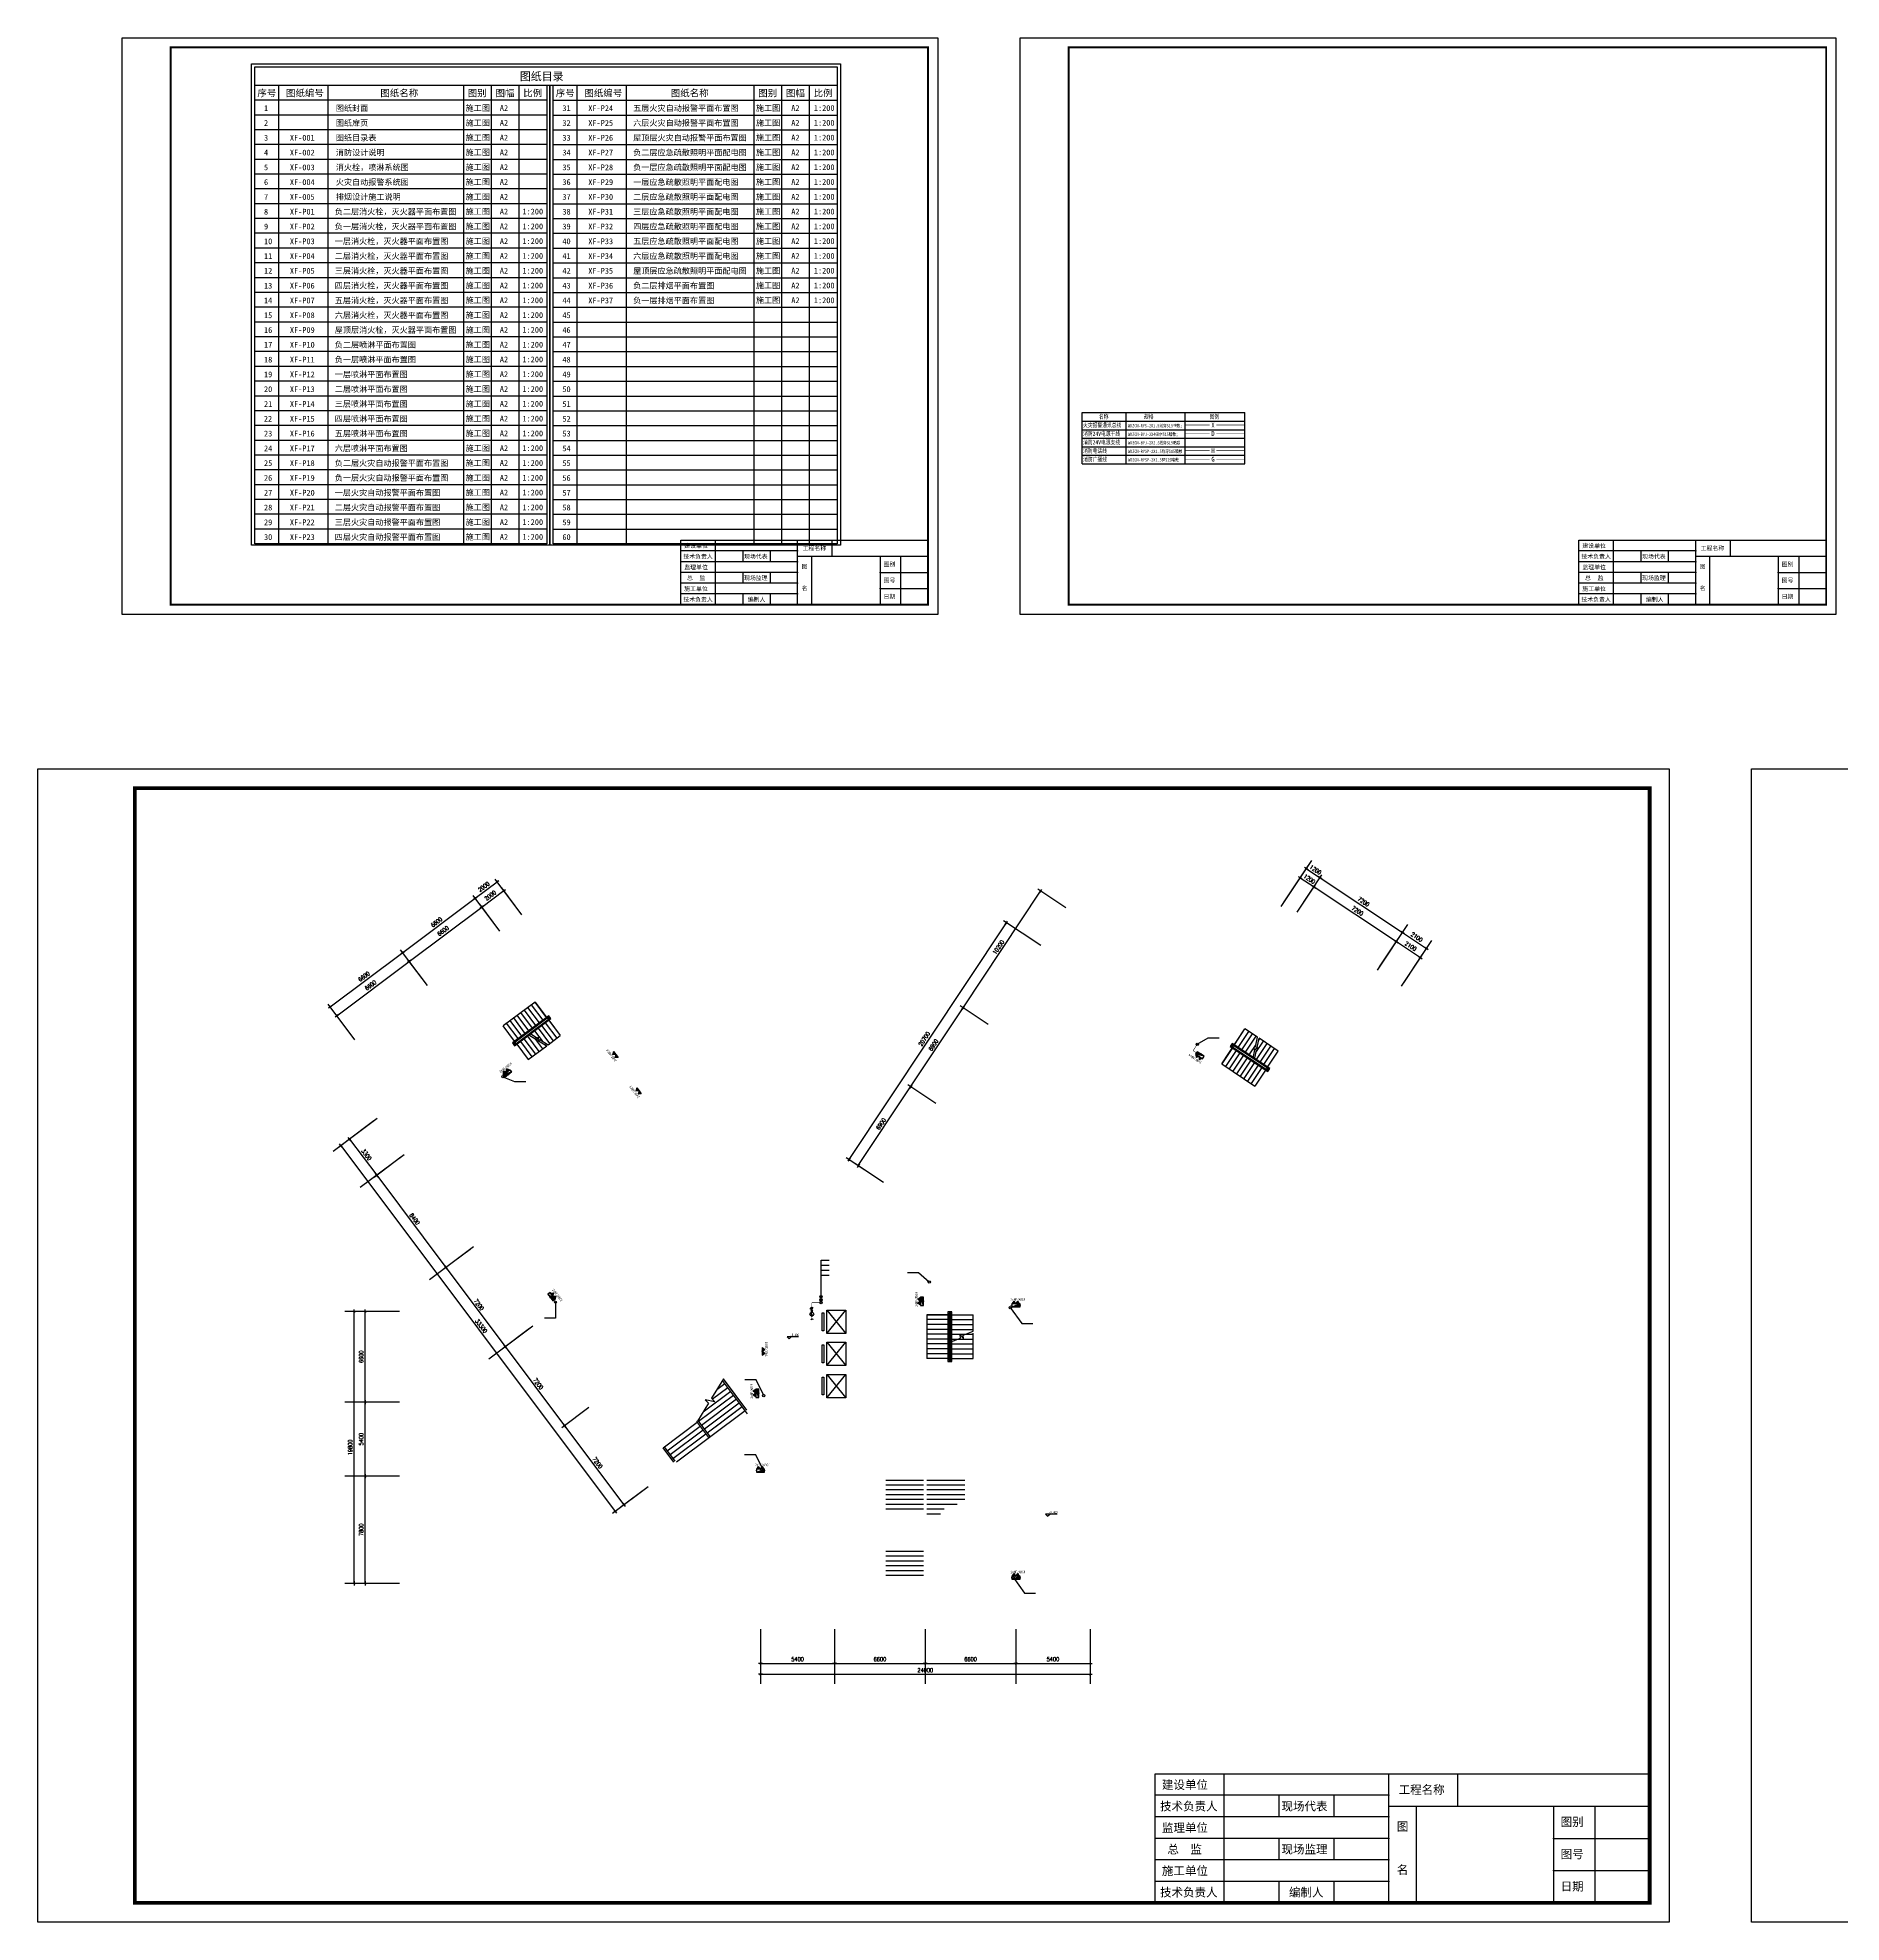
# Model space of a CAD drawing. Extents: x -149393 to 1177518, y -366685 to 296590.
# Drawn here: x 107848 to 239189, y -685 to 136574 of the extents above; entities that cross this region are included whole.
import ezdxf
from ezdxf.enums import TextEntityAlignment as Align

# ---------------------------------------------------------------- set-up
doc = ezdxf.new("R2010")
doc.units = 0
doc.header["$LTSCALE"] = 1000
doc.header["$MEASUREMENT"] = 0
doc.linetypes.add('常规', pattern=[20, 10, 0, 10])
doc.layers.get('0').update_dxf_attribs({"linetype": 'CONTINUOUS'})
for name, color, linetype in [('AXIS', 3, 'CONTINUOUS'), ('DOTE', 1, 'CONTINUOUS'), ('EQUIP-动力', 3, 'CONTINUOUS'), ('EQUIP-消防', 3, 'CONTINUOUS'), ('PUB_TITLE', 253, 'CONTINUOUS'), ('SIG_TEXT', 7, 'CONTINUOUS'), ('STAIR', 2, 'CONTINUOUS'), ('T-电气文字', 7, 'CONTINUOUS'), ('TEL_SYMB', 3, 'CONTINUOUS'), ('TEXT', 7, 'CONTINUOUS'), ('WALL', 9, 'CONTINUOUS'), ('WIRE-消防', 3, '常规')]:
    doc.layers.add(name, color=color, linetype=linetype)
doc.styles.add('_TEL_DIM', font='', dxfattribs={"width": 0.8, "height": 3.5})
doc.styles.add('DIM_FONT', font='SIMPLEX.shx', dxfattribs={"width": 0.8})
doc.styles.add('HZ', font='')
doc.styles.add('宋体', font='')
doc.styles.get('_TEL_DIM').set_extended_font_data('SimSun')
doc.styles.get('HZ').set_extended_font_data('SimSun')
doc.styles.get('宋体').set_extended_font_data('SimSun')
doc.dimstyles.new('DIMN', dxfattribs={"dimtxt": 300, "dimasz": 1, "dimexe": 250, "dimexo": 300, "dimgap": 150, "dimtad": 1, "dimdec": 0, "dimdsep": 46, "dimtxsty": 'DIM_FONT', "dimblk": '_DIMX', "dimcen": 2.5, "dimclrt": 7, "dimadec": 0, "dimazin": 0, "dimtfac": 1, "dimtdec": 0, "dimtix": 1, "dimtmove": 2, "dimatfit": 3, "dimldrblk": '_DIMX', "dimfxl": 1, "dimtolj": 1, "dimarcsym": 0})

# ---------------------------------------------------------------- blocks, each defined once
blk = doc.blocks.new('_DIMX')
blk.add_line((-150, 0), (150, 0))
at = {"const_width": 50}
blk.add_lwpolyline([(-70, -70), (70, 70)], dxfattribs=at)
blk = doc.blocks.new('A$C1AEF7971')
at = {"layer": 'STAIR', "color": 59}
for p, q in [((2324, 4191), (0, 2448)), ((3163, 3072), (2324, 4191)), ((2324, 4191), (4160, 1743)), ((1355, 1716), (516, 2835)), ((3321, 3190), (681, 1211)), ((1614, 1910), (775, 3029)), ((3306, 3090), (782, 1197)), ((839, 1000), (3478, 2980)), ((853, 1101), (3378, 2994)), ((3206, 3015), (882, 1272)), ((1872, 2104), (1033, 3223)), ((2130, 2297), (1291, 3416)), ((2388, 2491), (1549, 3610)), ((2646, 2685), (1807, 3803)), ((1935, 1912), (3278, 2919)), ((2905, 2878), (2065, 3997)), ((3378, 2994), (3306, 3090)), ((3478, 2980), (3321, 3190)), ((3321, 2862), (4160, 1743)), ((839, 1329), (0, 2448)), ((1097, 1523), (258, 2642)), ((954, 1176), (1832, 1835)), ((1513, 1506), (2352, 387)), ((1771, 1700), (2611, 581)), ((1832, 1835), (2420, 1473)), ((1935, 1912), (2510, 1558)), ((2030, 1893), (2085, 1819)), ((2280, 1559), (2869, 775)), ((2288, 2087), (2833, 1360)), ((2420, 1473), (2575, 1620)), ((2575, 1620), (2511, 1305)), ((2511, 1305), (2673, 1458)), ((2546, 2281), (3385, 1162)), ((2583, 1373), (3179, 1007)), ((2673, 1458), (3282, 1084)), ((2804, 2474), (3643, 1355)), ((3062, 2668), (3902, 1549)), ((3282, 1084), (4160, 1743)), ((681, 1211), (839, 1000)), ((782, 1197), (853, 1101)), ((954, 1176), (882, 1272)), ((997, 1119), (1836, 0)), ((1255, 1312), (2094, 194)), ((1836, 0), (3179, 1007)), ((3028, 1099), (3127, 968))]:
    blk.add_line(p, q, dxfattribs=at)
at = {"layer": 'TEL_SYMB', "color": 59, "elevation": 1793}
blk.add_lwpolyline([(312, 1763, 0, 0, 0), (3339, 4033, 0, 0, 0), (4292, 2761, 0, 0, 0), (2973, 1771, 95.6, 0, 0), (2686, 1556, 0, 0, 0)], format="xyseb", dxfattribs=at)
at = {"layer": 'TEL_SYMB', "color": 59}
blk.add_lwpolyline([(1266, 491, 0, 0, 0), (2141, 1148, 95.6, 0, 0), (2428, 1363, 0, 0, 0)], format="xyseb", dxfattribs=at)
blk = doc.blocks.new('$equip_U$00000299(cyc-PC)')
for p in [(0.51, 0.3), (0.3, 0)]:
    blk.add_line(p, (0.3, 0.3))
blk.add_lwpolyline([(0, -0.17), (0.6, 0.17), (0.6, -0.17), (0, 0.17)], close=True)
for p in [(0, 0), (0.6, 0)]:
    blk.add_point(p)
at = {"color": 7, "style": '_TEL_DIM', "flags": 1}
blk.add_attdef('A', text='', height=0.00002, dxfattribs=at).set_placement((0, 0), align=Align.MIDDLE_CENTER)
blk = doc.blocks.new('$equip_U$00000300(cyc-PC)')
for p, q in [((0.46, -0.11), (0.46, 0.16)), ((0.12, -0.11), (0.46, -0.11))]:
    blk.add_line(p, q)
blk.add_circle((0.32, 0), 0.324)
for p in [(0, 0), (0.65, 0)]:
    blk.add_point(p)
at = {"color": 7, "style": '_TEL_DIM', "flags": 1}
blk.add_attdef('A', text='', height=0.00002, dxfattribs=at).set_placement((0, 0), align=Align.MIDDLE_CENTER)
blk = doc.blocks.new('$equip_U$00000248(USER-8292BC9721)')
blk.add_spline([(-0.16, 0.06), (-0.11, -0.08), (0.12, 0.08), (0.17, -0.07)], degree=3)
at = {"color": 7, "style": '_TEL_DIM', "flags": 1}
blk.add_attdef('A', text='', height=0.00002, dxfattribs=at).set_placement((0, 0), align=Align.MIDDLE_CENTER)
blk = doc.blocks.new('$equip_U$00000211(USER-8DF96EF98D)')
at = {"xscale": 0.7000000000007276, "yscale": 0.7000000000007276, "zscale": 0.7000000000007276}
blk.add_blockref('$equip_U$00000248(USER-8292BC9721)', (0, 0), dxfattribs=at)
at = {"color": 7, "style": '_TEL_DIM', "flags": 1}
blk.add_attdef('A', text='', height=0.00002, dxfattribs=at).set_placement((0, 0), align=Align.MIDDLE_CENTER)
blk = doc.blocks.new('$equip_U$00000374(cyc-PC)')
blk.add_point((0, 0))
at = {"xscale": 1.619999999998981, "yscale": 1.619999999998981, "zscale": 1.619999999998981}
blk.add_blockref('$equip_U$00000211(USER-8DF96EF98D)', (0, 0), dxfattribs=at)
at = {"color": 7, "style": '_TEL_DIM', "flags": 1}
blk.add_attdef('A', text='', height=0.00002, dxfattribs=at).set_placement((0, 0), align=Align.MIDDLE_CENTER)
blk = doc.blocks.new('$equip_U$00000306(cyc-PC)')
for p, q in [((1.6, -0.29), (0, 0.29)), ((0, 0.29), (1.6, 0.29)), ((0, -0.29), (0, 0.29)), ((1.6, 0.29), (1.6, -0.29)), ((1.6, -0.29), (0, -0.29))]:
    blk.add_line(p, q)
for p in [(0, 0), (0.8, 0.29), (1.6, 0), (0.8, -0.29)]:
    blk.add_point(p)
blk.add_solid([(1.6, -0.29), (0, -0.29), (0, 0.29)])
at = {"color": 7, "style": '_TEL_DIM', "flags": 1}
blk.add_attdef('A', text='', height=0.00002, dxfattribs=at).set_placement((0, 0), align=Align.MIDDLE_CENTER)
blk = doc.blocks.new('$equip_U$00000441(cyc-PC)')
for p, q in [((-0.78, 0), (-0.39, 0.56)), ((0, 0), (-0.78, 0)), ((-0.54, 0.06), (-0.38, 0.23)), ((-0.54, 0.17), (-0.48, 0.23)), ((-0.54, 0), (-0.54, 0.23)), ((-0.54, 0.23), (-0.24, 0.23)), ((-0.24, 0), (-0.54, 0)), ((-0.5, 0), (-0.27, 0.23)), ((-0.4, 0), (-0.24, 0.16)), ((0, 0), (-0.39, 0.56)), ((-0.3, 0), (-0.24, 0.06)), ((-0.24, 0.23), (-0.24, 0)), ((0, 0), (0.39, 0.56)), ((0.78, 0), (0, 0)), ((0.24, 0.06), (0.41, 0.23)), ((0.24, 0.17), (0.3, 0.23)), ((0.24, 0), (0.24, 0.23)), ((0.24, 0.23), (0.54, 0.23)), ((0.54, 0), (0.24, 0)), ((0.28, 0), (0.51, 0.23)), ((0.38, 0), (0.54, 0.16)), ((0.78, 0), (0.39, 0.56)), ((0.49, 0), (0.54, 0.06)), ((0.54, 0.23), (0.54, 0))]:
    blk.add_line(p, q)
blk.add_point((0, 0))
at = {"style": '宋体', "width": 0.8}
blk.add_text('2xMF/ABC4', height=0.522, dxfattribs=at).set_placement((-1.12, 0.62))
at = {"color": 7, "style": '_TEL_DIM', "flags": 1}
blk.add_attdef('A', text='', height=0.00002, dxfattribs=at).set_placement((0, 0), align=Align.MIDDLE_CENTER)
blk = doc.blocks.new('DFGDFGD')
at = {"layer": 'T-电气文字'}
for p, q in [((411010, 28047), (422849, 28047)), ((411010, 24315), (411010, 28047)), ((414214, 24315), (414214, 28047)), ((418505, 24315), (418505, 28047)), ((422849, 24315), (422849, 28047)), ((411010, 27425), (422849, 27425)), ((411010, 26803), (422849, 26803)), ((411010, 26181), (422849, 26181)), ((411010, 25559), (422849, 25559)), ((411010, 24937), (422849, 24937)), ((411010, 24937), (422849, 24937)), ((411010, 24315), (422849, 24315)), ((411010, 24315), (422849, 24315))]:
    blk.add_line(p, q, dxfattribs=at)
at = {"layer": 'WIRE-消防', "color": 1, "linetype": 'Continuous', "const_width": 35}
for points in [[(418505, 27145), (420297, 27145)], [(418505, 26523), (420297, 26523)], [(420786, 27145), (422849, 27145)], [(420786, 26523), (422849, 26523)], [(418505, 25279), (420297, 25279)], [(420786, 25279), (422849, 25279)], [(418505, 24657), (420297, 24657)], [(420786, 24657), (422849, 24657)]]:
    blk.add_lwpolyline(points, dxfattribs=at)
at = {"layer": 'SIG_TEXT', "style": '_TEL_DIM', "width": 0.8}
for s, p in [('X', (420541, 27145)), ('D', (420541, 26523)), ('G', (420541, 24657)), ('H', (420541, 25279))]:
    blk.add_text(s, height=350, rotation=360, dxfattribs=at).set_placement(p, align=Align.MIDDLE_CENTER)
at = {"layer": 'T-电气文字', "color": 0, "style": '宋体', "width": 0.8}
for s, height, p in [('名称', 311, (412236, 27599)), ('规格', 311, (415511, 27599)), ('图例', 311, (420290, 27599)), ('消防24V电源干线', 311, (411079, 26355)), ('消防24V电源支线', 311, (411079, 25733)), ('火灾报警通讯总线', 311, (411079, 26977)), ('WDZCN-RYS-2X1.5线穿S15暗敷;', 233.28, (414356, 26977)), ('WDZCN-BYJ-2X4线穿S15暗敷;', 233.28, (414363, 26355)), ('消防电话线', 311, (411079, 25111)), ('消防广播线', 311, (411079, 24488)), ('WDZCN-BYJ-2X2.5线穿S15暗敷', 233.28, (414363, 25733)), ('WDZCN-RYSP-2X1.5线穿S15暗敷', 233.28, (414363, 25111)), ('WDZCN-RYSP-2X1.5穿S15暗敷', 233.28, (414363, 24488))]:
    blk.add_text(s, height=height, dxfattribs=at).set_placement(p)
blk = doc.blocks.new('会签栏')
at = {"layer": 'PUB_TITLE', "color": 4, "lineweight": 30}
blk.add_lwpolyline([(-18000, 0), (-18000, 4700), (0, 4700)], dxfattribs=at)
at = {"layer": 'PUB_TITLE', "color": 4}
for points in [[(-15500, 4700), (-15500, 0)], [(-9500, 0), (-9500, 4700)], [(-7000, 4700), (-7000, 3525)], [(-9500, 3917), (-18000, 3917)], [(-13500, 3917), (-13500, 3133)], [(-11500, 3917), (-11500, 3133)], [(-9500, 3525), (0, 3525)], [(-8500, 3525), (-8500, 0)], [(-3500, 3525), (-3500, 0)], [(-2000, 3525), (-2000, 0)], [(-9500, 3133), (-18000, 3133)], [(-9500, 2350), (-18000, 2350)], [(-13500, 2350), (-13500, 1567)], [(-11500, 2350), (-11500, 1567)], [(-3500, 2350), (0, 2350)], [(-9500, 1567), (-18000, 1567)], [(-9500, 783), (-18000, 783)], [(-13500, 783), (-13500, 0)], [(-11500, 783), (-11500, 0)], [(-3500, 1175), (0, 1175)]]:
    blk.add_lwpolyline(points, dxfattribs=at)
at = {"layer": 'PUB_TITLE'}
for p in [(-9500, 3917), (-9500, 3133), (-9500, 2350), (-9500, 1567), (-9500, 783), (-3500, 1175)]:
    blk.add_point(p, dxfattribs=at)
at = {"layer": 'PUB_TITLE', "color": 4}
blk.add_point((-3500, 2350), dxfattribs=at)
at = {"lineweight": -3, "style": '宋体'}
for s, p in [('建设单位', (-17758, 4147)), ('工程名称', (-9140, 3965)), ('技术负责人', (-17828, 3363)), ('现场代表', (-13405, 3363)), ('监理单位', (-17758, 2580)), ('图', (-9206, 2624)), ('图别', (-3241, 2796)), ('总  监', (-17560, 1797)), ('现场监理', (-13405, 1797)), ('名', (-9206, 1049)), ('图号', (-3241, 1621)), ('施工单位', (-17758, 1013)), ('日期', (-3241, 446)), ('技术负责人', (-17828, 230)), ('编制人', (-13134, 230))]:
    blk.add_text(s, height=307, dxfattribs=at).set_placement(p)
blk = doc.blocks.new('GJGHJGHJ')
at = {"color": 59}
for p, q in [((164876.1, -78848.7), (166266.3, -80548.7)), ((164876.1, -80548.7), (166266.3, -78848.7)), ((162822, -80787.4), (161986.9, -80787.8)), ((161986.9, -80787.8), (162135.3, -80937.7)), ((162135.3, -80937.7), (162287.4, -80787.6)), ((164876.1, -81188.7), (166266.3, -82888.7)), ((164876.1, -82888.7), (166266.3, -81188.7)), ((164876.1, -83528.7), (166266.3, -85228.7)), ((164876.1, -85228.7), (166266.3, -83528.7)), ((181648.8, -93703.3), (180813.6, -93703.8)), ((180813.6, -93703.8), (180962.1, -93853.6)), ((180962.1, -93853.6), (181114.2, -93703.6))]:
    blk.add_line(p, q, dxfattribs=at)
for points in [[(164546.1, -79048.7), (164674.6, -79048.7), (164674.6, -80348.7), (164546.1, -80348.7)], [(164876.1, -78848.7), (166266.3, -78848.7), (166266.3, -80548.7), (164876.1, -80548.7)], [(164546.1, -81388.7), (164674.6, -81388.7), (164674.6, -82688.7), (164546.1, -82688.7)], [(164876.1, -81188.7), (166266.3, -81188.7), (166266.3, -82888.7), (164876.1, -82888.7)], [(164876.1, -83528.7), (166266.3, -83528.7), (166266.3, -85228.7), (164876.1, -85228.7)], [(164546.1, -83728.7), (164674.6, -83728.7), (164674.6, -85028.7), (164546.1, -85028.7)]]:
    blk.add_lwpolyline(points, close=True, dxfattribs=at)
at = {"layer": 'AXIS'}
for p, q in [((197977, -49445.7), (200190.6, -46114)), ((204973.6, -54094.2), (207187.1, -50762.5)), ((206722.7, -55256.3), (208936.3, -51924.6)), ((132126.5, -64889.7), (128926.5, -67289.7)), ((134106.5, -67529.7), (130906.5, -69929.7)), ((134106.5, -67529.7), (130906.5, -69929.7)), ((139146.5, -74249.7), (135946.5, -76649.7)), ((133771.7, -78948.7), (129771.7, -78948.7)), ((143466.5, -80009.7), (140266.5, -82409.7)), ((133771.7, -85548.7), (129771.7, -85548.7)), ((133771.7, -85548.7), (129771.7, -85548.7)), ((133771.7, -90948.7), (129771.7, -90948.7)), ((133771.7, -90948.7), (129771.7, -90948.7)), ((133771.7, -98748.7), (129771.7, -98748.7)), ((160049.8, -102074.4), (160049.8, -106074.4)), ((165449.8, -102074.4), (165449.8, -106074.4)), ((172049.8, -102074.4), (172049.8, -106074.4)), ((178649.8, -102074.4), (178649.8, -106074.4)), ((184049.8, -102074.4), (184049.8, -106074.4))]:
    blk.add_line(p, q, dxfattribs=at)
at = {"layer": 'DOTE', "color": 59}
for p, q in [((171929.8, -91248.7), (169169.8, -91248.7)), ((171929.8, -91598.7), (169169.8, -91598.7)), ((171929.8, -91948.7), (169169.8, -91948.7)), ((174929.8, -91248.7), (172169.8, -91248.7)), ((174929.8, -91598.7), (172169.8, -91598.7)), ((174929.8, -91948.7), (172169.8, -91948.7)), ((171929.8, -92298.7), (169169.8, -92298.7)), ((171929.8, -92648.7), (169169.8, -92648.7)), ((171929.8, -92998.7), (169169.8, -92998.7)), ((174929.8, -92298.7), (172169.8, -92298.7)), ((174929.8, -92648.7), (172169.8, -92648.7)), ((174373.5, -92998.7), (172169.8, -92998.7)), ((171929.8, -93348.7), (169169.8, -93348.7)), ((173419.4, -93348.7), (172169.8, -93348.7)), ((173156.1, -93698.7), (172169.8, -93698.7)), ((171929.8, -96428.7), (169169.8, -96428.7)), ((171929.8, -96778.7), (169169.8, -96778.7)), ((171929.8, -97128.7), (169169.8, -97128.7)), ((171929.8, -97478.7), (169169.8, -97478.7)), ((171929.8, -97828.7), (169169.8, -97828.7)), ((171929.8, -98178.7), (169169.8, -98178.7))]:
    blk.add_line(p, q, dxfattribs=at)
at = {"layer": 'STAIR', "color": 59}
for p, q in [((143632.5, -56410.1), (141308.9, -58152.9)), ((144629.4, -57410.6), (141990.2, -59390.1)), ((142922.5, -58690.8), (142083.4, -57572)), ((144615.1, -57511), (142090.6, -59404.4)), ((142148, -59600.4), (144787.2, -57621)), ((142162.3, -59500), (144686.8, -57606.7)), ((144514.7, -57586.3), (142191, -59329.1)), ((143180.7, -58497.2), (142341.6, -57378.3)), ((143438.9, -58303.5), (142599.8, -57184.7)), ((143697.1, -58109.9), (142858, -56991.1)), ((143955.3, -57916.2), (143116.2, -56797.4)), ((144213.5, -57722.6), (143374.4, -56603.8)), ((144471.7, -57529), (143632.5, -56410.1)), ((143632.5, -56410.1), (145468.5, -58858.1)), ((144686.8, -57606.7), (144615.1, -57511)), ((144787.2, -57621), (144629.4, -57410.6)), ((142148, -59271.7), (141308.9, -58152.9)), ((142406.2, -59078.1), (141567, -57959.3)), ((142664.3, -58884.4), (141825.2, -57765.6)), ((142262.7, -59424.7), (143140.8, -58766.2)), ((143080.3, -58901.2), (143919.4, -60020)), ((143140.8, -58766.2), (143729.2, -59127.7)), ((143243.6, -58689.1), (144586.4, -57682)), ((143243.6, -58689.1), (143819.1, -59042.7)), ((143338.5, -58707.5), (143393.9, -58781.4)), ((143596.7, -58513.9), (144142.2, -59241.2)), ((143729.2, -59127.7), (143884.1, -58981.1)), ((143884.1, -58981.1), (143819.6, -59296.1)), ((143854.9, -58320.3), (144694, -59439.1)), ((144113.1, -58126.6), (144952.2, -59245.4)), ((144371.2, -57933), (145210.4, -59051.8)), ((144590.5, -59516.7), (145468.5, -58858.1)), ((144629.4, -57739.3), (145468.5, -58858.1)), ((141990.2, -59390.1), (142148, -59600.4)), ((142090.6, -59404.4), (142162.3, -59500)), ((142262.7, -59424.7), (142191, -59329.1)), ((142305.7, -59482.1), (143144.9, -60600.9)), ((142563.9, -59288.5), (143403, -60407.3)), ((142822.1, -59094.8), (143661.2, -60213.6)), ((143144.9, -60600.9), (144487.7, -59593.8)), ((143589.1, -59041.6), (144177.6, -59826.3)), ((143819.6, -59296.1), (143981.7, -59142.6)), ((143891.9, -59227.7), (144487.7, -59593.8)), ((143981.7, -59142.6), (144590.5, -59516.7)), ((144337.3, -59501.4), (144435.8, -59632.7)), ((172169.8, -79185.4), (172169.8, -82374.8)), ((173705.4, -79185.4), (172169.8, -79185.4)), ((172169.8, -79185.4), (175529.8, -79185.4)), ((173705.4, -79539.8), (172169.8, -79539.8)), ((173994.1, -78968.9), (173705.4, -78968.9)), ((173705.4, -78968.9), (173705.4, -82591.4)), ((173915.4, -79047.6), (173784.1, -79047.6)), ((173784.1, -79047.6), (173784.1, -82512.6)), ((173784.1, -79185.4), (173784.1, -82374.8)), ((173915.4, -82512.6), (173915.4, -79047.6)), ((173915.4, -81028.5), (173915.4, -79185.4)), ((173994.1, -82591.4), (173994.1, -78968.9)), ((173994.1, -79185.4), (175529.8, -79185.4)), ((173994.1, -79539.8), (175529.8, -79539.8)), ((175529.8, -80390.6), (175529.8, -79185.4)), ((173705.4, -79894.2), (172169.8, -79894.2)), ((173705.4, -80248.6), (172169.8, -80248.6)), ((173705.4, -80602.9), (172169.8, -80602.9)), ((173705.4, -80957.3), (172169.8, -80957.3)), ((173915.4, -81169.6), (174620.7, -80890.9)), ((173994.1, -79894.2), (175529.8, -79894.2)), ((173994.1, -80248.6), (175529.8, -80248.6)), ((173994.1, -80602.9), (174992.4, -80602.9)), ((173994.1, -80957.3), (174452.7, -80957.3)), ((174452.7, -80957.3), (175529.8, -80957.3)), ((174620.7, -80890.9), (174593.9, -80658.3)), ((174593.9, -80658.3), (174828.1, -80922.4)), ((174800.1, -80678.9), (175529.8, -80390.6)), ((174828.1, -80922.4), (174800.1, -80678.9)), ((174992.4, -80602.9), (175529.8, -80602.9)), ((175529.8, -82374.8), (175529.8, -80531.7)), ((173705.4, -81311.7), (172169.8, -81311.7)), ((173705.4, -81666.1), (172169.8, -81666.1)), ((173705.4, -82020.4), (172169.8, -82020.4)), ((173915.4, -82374.8), (173915.4, -81169.6)), ((173994.1, -81311.7), (175529.8, -81311.7)), ((173994.1, -81666.1), (175529.8, -81666.1)), ((173994.1, -82020.4), (175529.8, -82020.4)), ((173705.4, -82374.8), (172169.8, -82374.8)), ((173705.4, -82591.4), (173994.1, -82591.4)), ((173915.4, -82374.8), (173784.1, -82374.8)), ((173784.1, -82512.6), (173915.4, -82512.6)), ((173994.1, -82374.8), (175529.8, -82374.8)), ((155545.8, -86943), (158089.9, -85034.9)), ((155874.5, -86259), (157879.9, -84754.9)), ((157349.8, -83858), (156488.7, -85259.5)), ((156544.8, -85318.7), (157669.9, -84474.9)), ((156871.8, -84636), (157459.9, -84194.9)), ((159116.9, -86404.1), (157285.6, -83962.6)), ((159068.3, -86140), (157349.8, -83858)), ((153937.6, -89899.1), (158929.9, -86154.9)), ((156264.3, -85624.6), (155461.7, -86930.8)), ((155755.8, -87223), (158299.9, -85314.9)), ((155965.7, -87503), (158509.9, -85594.9)), ((156737.7, -85522.5), (156030.7, -85377.8)), ((156030.7, -85377.8), (156264.3, -85624.6)), ((156175.7, -87783.1), (158719.9, -85874.9)), ((156488.7, -85259.5), (156737.7, -85522.5)), ((156714.5, -87379), (158719.9, -85874.9)), ((152953.8, -88887), (155449.8, -87015)), ((153259.8, -89095), (155659.8, -87295)), ((153469.7, -89375.1), (155869.7, -87575)), ((155413.7, -86966.8), (155509.7, -86894.8)), ((156289.6, -88135.1), (155413.7, -86966.8)), ((156385.6, -88063.1), (155509.7, -86894.8)), ((153737.1, -89931.8), (152953.8, -88887)), ((153833.1, -89859.8), (153049.8, -88815)), ((153679.6, -89655.1), (156079.7, -87855.1))]:
    blk.add_line(p, q, dxfattribs=at)
at = {"layer": 'TEL_SYMB', "color": 59, "elevation": 1793}
blk.add_lwpolyline([(141620.8, -58837.8, 0, 0, 0), (144647.4, -56567.9, 0, 0, 0), (145601.2, -57839.7, 0, 0, 0), (144281.6, -58829.5, 95.6, 0, 0), (143994.7, -59044.6, 0, 0, 0)], format="xyseb", dxfattribs=at)
at = {"layer": 'TEL_SYMB', "color": 59}
for points in [[(142574.7, -60109.6, 0, 0, 0), (143449.7, -59453.4, 95.6, 0, 0), (143736.5, -59238.3, 0, 0, 0)], [(174722.6, -82552, 0, 0, 0), (174722.6, -81351.1, 105, 0, 0), (174722.6, -80957.3, 0, 0, 0)]]:
    blk.add_lwpolyline(points, format="xyseb", dxfattribs=at)
at = {"rotation": 109.501830446718}
blk.add_blockref('A$C1AEF7971', (198364.8, -61709.4), dxfattribs=at)
at = {"color": 59, "style": 'HZ', "width": 0.7}
for p in [(162223.3, -80739.8), (181050, -93655.8)]:
    blk.add_text('-8.400', height=183.52, dxfattribs=at).set_placement(p)
at = {"layer": 'AXIS'}
for p1, p2, distance in [((197977, -49445.7), (198976.5, -50109.7), 3300), ((141257.6, -51492.6), (142857.6, -50292.6), 3300), ((197977, -49445.7), (198976.5, -50109.7), 2500), ((198976.5, -50109.7), (204973.6, -54094.2), 3300), ((198976.5, -50109.7), (204973.6, -54094.2), 2500), ((135977.6, -55452.6), (141257.6, -51492.6), 3300), ((135977.6, -55452.6), (141257.6, -51492.6), 2500), ((141257.6, -51492.6), (142857.6, -50292.6), 2500), ((176886.5, -58217.8), (182531.1, -49722), 2500), ((169249.7, -69712.2), (180704.9, -52470.7), 3300), ((204973.6, -54094.2), (206722.7, -55256.3), 3300), ((204973.6, -54094.2), (206722.7, -55256.3), 2500), ((130697.6, -59412.6), (135977.6, -55452.6), 3300), ((130697.6, -59412.6), (135977.6, -55452.6), 2500), ((173068.1, -63965), (176886.5, -58217.8), 2500), ((169249.7, -69712.2), (173068.1, -63965), 2500), ((132126.5, -64889.7), (152106.6, -91529.7), -3300), ((132126.5, -64889.7), (134106.5, -67529.7), -2500), ((134106.5, -67529.7), (139146.5, -74249.7), -2500), ((139146.5, -74249.7), (143466.5, -80009.7), -2500), ((133471.7, -98748.7), (133471.7, -78948.7), 3000), ((133771.7, -85548.7), (133771.7, -78948.7), 2500), ((143466.5, -80009.7), (147786.5, -85769.7), -2500), ((133771.7, -90948.7), (133771.7, -85548.7), 2500), ((147786.5, -85769.7), (152106.6, -91529.7), -2500), ((133771.7, -98748.7), (133771.7, -90948.7), 2500), ((160049.8, -102074.4), (165449.8, -102074.4), -2500), ((160049.8, -102074.4), (184049.8, -102074.4), -3300), ((165449.8, -102074.4), (172049.8, -102074.4), -2500), ((172049.8, -102074.4), (178649.8, -102074.4), -2500), ((178649.8, -102074.4), (184049.8, -102074.4), -2500)]:
    blk.add_aligned_dim(p1=p1, p2=p2, distance=distance, dimstyle='DIMN', dxfattribs=at).render()

msp = doc.modelspace()

# ---------------------------------------------------------------- linework, layer by layer
at = {"color": 4}
for p, q in [((144928.8, 133096.4), (123648.3, 133096.4)), ((125398.6, 99705.7), (125398.6, 133096.4)), ((128989, 99705.7), (128989, 133096.4)), ((138870, 99705.7), (138870, 133096.4)), ((140889.6, 99705.7), (140889.6, 133096.4)), ((142909.2, 99705.7), (142909.2, 133096.4)), ((166076.3, 133096.4), (144774.4, 133096.4)), ((147128, 99705.7), (147128, 133096.4)), ((150718.4, 99705.7), (150718.4, 133096.4)), ((160017.5, 99705.7), (160017.5, 133096.4)), ((162037.1, 99705.7), (162037.1, 133096.4)), ((164056.7, 99705.7), (164056.7, 133096.4))]:
    msp.add_line(p, q, dxfattribs=at)
for p, q in [((164889.1, 47540.2), (165494.8, 47540.2)), ((164889.1, 47176.1), (165494.8, 47176.1)), ((164889.1, 46811.9), (165494.8, 46811.9)), ((164889.1, 46447.7), (165494.8, 46447.7))]:
    msp.add_line(p, q)
for points in [[(123423.9, 134667.2), (123423.9, 134667.2), (166300.7, 134667.2), (166300.7, 99622.4), (145153.2, 99622.4), (145153.2, 133096.4)], [(145153.2, 133096.4), (145153.2, 99622.4), (123423.9, 99622.4), (123423.9, 134667.2), (123423.9, 134667.2), (123423.9, 134667.2)], [(144928.8, 133096.4), (144928.8, 99705.7), (123648.3, 99705.7), (123648.3, 134442.8), (144928.8, 134442.8)], [(144928.8, 134442.8), (166076.3, 134442.8), (166076.3, 99705.7), (145377.6, 99705.7), (145377.6, 133096.4)]]:
    msp.add_lwpolyline(points, dxfattribs=at)
for points in [[(192293.3, 63260), (193079.5, 63735.2), (193885.4, 63735.2)], [(141731, 60900.8), (142579, 60556.4), (143384.9, 60556.4)], [(164889.1, 44445.5), (164889.1, 47540.2), (165494.8, 47540.2)], [(172770.6, 45945.1), (171984.5, 46615.7), (171178.6, 46615.7)], [(145550.7, 44478.2), (145550.7, 43322.1), (144754.1, 43322.1)], [(178671.5, 44082.4), (179502.4, 42921.6), (180308.3, 42921.6)], [(160716.2, 37674.1), (160159.5, 38823.9), (159353.6, 38823.9)], [(160691.2, 32210.8), (160134.5, 33360.7), (159328.6, 33360.7)], [(178871.9, 24445.3), (179702.8, 23284.5), (180508.7, 23284.5)]]:
    msp.add_lwpolyline(points)
for centre, radius in [((192293.3, 63260), 90.8), ((141731, 60900.8), 90.8), ((172770.6, 45945.1), 90.8), ((145550.7, 44478.2), 75), ((164889.1, 44875.9), 90.8), ((164889.1, 44652.5), 90.8), ((164889.1, 44445.5), 90.8), ((178671.5, 44082.4), 90.8), ((160716.2, 37674.1), 90.8), ((160691.2, 32209.2), 90.8), ((178871.9, 24445.3), 90.8)]:
    msp.add_circle(centre, radius)
at = {"layer": 'PUB_TITLE'}
for points in [[(113993.1, 136573.8), (173393.1, 136573.8), (173393.1, 94569.5), (113993.1, 94569.5)], [(179393.5, 136573.8), (238793.5, 136573.8), (238793.5, 94569.5), (179393.5, 94569.5)], [(107847.9, 83323.9), (226647.9, 83323.9), (226647.9, -684.6), (107847.9, -684.6)], [(232648.3, 83323.9), (351448.3, 83323.9), (351448.3, -684.6), (232648.3, -684.6)]]:
    msp.add_lwpolyline(points, close=True, dxfattribs=at)
for points, const_width in [([(117528.8, 135866.7), (172686, 135866.7), (172686, 95276.7), (117528.8, 95276.7), (117528.8, 135866.7)], 135.4), ([(182929.2, 135866.7), (238086.4, 135866.7), (238086.4, 95276.7), (182929.2, 95276.7), (182929.2, 135866.7)], 135.4), ([(114919.4, 81909.6), (225233.6, 81909.6), (225233.6, 729.6), (114919.4, 729.6), (114919.4, 81909.6)], 270.7)]:
    msp.add_lwpolyline(points, close=True, dxfattribs=dict(at, const_width=const_width))
at = {"layer": 'TEXT'}
for p, q in [((144928.8, 132019.3), (123648.3, 132019.3)), ((145377.6, 132019.3), (166076.3, 132019.3)), ((144928.8, 130942.2), (123648.3, 130942.2)), ((145377.6, 130942.2), (166076.3, 130942.2)), ((144928.8, 129865), (123648.3, 129865)), ((145377.6, 129865), (166076.3, 129865)), ((144928.8, 128787.9), (123648.3, 128787.9)), ((144928.8, 127710.8), (123648.3, 127710.8)), ((145377.6, 128787.9), (166076.3, 128787.9)), ((145377.6, 127710.8), (166076.3, 127710.8)), ((144928.8, 126633.7), (123648.3, 126633.7)), ((145377.6, 126633.7), (166076.3, 126633.7)), ((144928.8, 125556.6), (123648.3, 125556.6)), ((145377.6, 125556.6), (166076.3, 125556.6)), ((144928.8, 124479.4), (123648.3, 124479.4)), ((145377.6, 124479.4), (166076.3, 124479.4)), ((144928.8, 123402.3), (123648.3, 123402.3)), ((144928.8, 122325.2), (123648.3, 122325.2)), ((145377.6, 123402.3), (166076.3, 123402.3)), ((145377.6, 122325.2), (166076.3, 122325.2)), ((144928.8, 121248.1), (123648.3, 121248.1)), ((145377.6, 121248.1), (166076.3, 121248.1)), ((144928.8, 120171), (123648.3, 120171)), ((145377.6, 120171), (166076.3, 120171)), ((144928.8, 119093.8), (123648.3, 119093.8)), ((145377.6, 119093.8), (166076.3, 119093.8)), ((144928.8, 118016.7), (123648.3, 118016.7)), ((144928.8, 116939.6), (123648.3, 116939.6)), ((145377.6, 118016.7), (166076.3, 118016.7)), ((145377.6, 116939.6), (166076.3, 116939.6)), ((144928.8, 115862.5), (123648.3, 115862.5)), ((145377.6, 115862.5), (166076.3, 115862.5)), ((144928.8, 114785.3), (123648.3, 114785.3)), ((145377.6, 114785.3), (166076.3, 114785.3)), ((144928.8, 113708.2), (123648.3, 113708.2)), ((144928.8, 112631.1), (123648.3, 112631.1)), ((145377.6, 113708.2), (166076.3, 113708.2)), ((145377.6, 112631.1), (166076.3, 112631.1)), ((144928.8, 111554), (123648.3, 111554)), ((145377.6, 111554), (166076.3, 111554)), ((144928.8, 110476.9), (123648.3, 110476.9)), ((145377.6, 110476.9), (166076.3, 110476.9)), ((144928.8, 109399.7), (123648.3, 109399.7)), ((145377.6, 109399.7), (166076.3, 109399.7)), ((144928.8, 108322.6), (123648.3, 108322.6)), ((144928.8, 107245.5), (123648.3, 107245.5)), ((145377.6, 108322.6), (166076.3, 108322.6)), ((145377.6, 107245.5), (166076.3, 107245.5)), ((144928.8, 106168.4), (123648.3, 106168.4)), ((145377.6, 106168.4), (166076.3, 106168.4)), ((144928.8, 105091.3), (123648.3, 105091.3)), ((145377.6, 105091.3), (166076.3, 105091.3)), ((144928.8, 104014.1), (123648.3, 104014.1)), ((145377.6, 104014.1), (166076.3, 104014.1)), ((144928.8, 102937), (123648.3, 102937)), ((144928.8, 101859.9), (123648.3, 101859.9)), ((145377.6, 102937), (166076.3, 102937)), ((145377.6, 101859.9), (166076.3, 101859.9)), ((144928.8, 100782.8), (123648.3, 100782.8)), ((145377.6, 100782.8), (166076.3, 100782.8)), ((144928.8, 99705.7), (123648.3, 99705.7)), ((144928.8, 99705.7), (123648.3, 99705.7)), ((144928.8, 99705.7), (123648.3, 99705.7))]:
    msp.add_line(p, q, dxfattribs=at)
at = {"layer": 'WIRE-消防', "linetype": '常规', "const_width": 35}
for points in [[(192243.1, 63184.3), (191985.5, 62796.6)], [(191985.5, 62796.6), (192230, 62634.2)], [(145437.6, 44641.6), (145506.6, 44538.9)], [(164798.3, 44445.5), (164223.6, 44445.5)], [(164223.6, 44087.9), (164223.6, 44445.5)], [(178668.1, 44255.7), (178668.1, 44173.2)], [(178781.2, 44255.7), (178668.1, 44255.7)], [(164223.6, 43835.5), (164223.6, 43743.6)], [(164223.6, 43237.4), (164223.6, 43471.5)]]:
    msp.add_lwpolyline(points, dxfattribs=at)

# ---------------------------------------------------------------- block references
for name, p in [('DFGDFGD', (-227105.5, 81221.6)), ('会签栏', (172686, 95276.7)), ('会签栏', (238086.4, 95276.7)), ('GJGHJGHJ', (431.5, 122750.4))]:
    msp.add_blockref(name, p)
at = {"layer": 'EQUIP-动力', "xscale": 350, "yscale": 350, "zscale": 350}
msp.add_blockref('$equip_U$00000374(cyc-PC)', (164223.6, 43237.4), dxfattribs=at)
at = {"layer": 'EQUIP-消防'}
for name, p, xscale, yscale, zscale, rotation in [('$equip_U$00000441(cyc-PC)', (141991.3, 61233.4), 349.9999999999923, 349.9999999999923, 349.9999999999923, 36.87000000000966), ('$equip_U$00000441(cyc-PC)', (149953.2, 62510), 349.9999999999939, 349.9999999999939, 349.9999999999939, 126.8700000000095), ('$equip_U$00000441(cyc-PC)', (192419.5, 62377.3), 349.9999999999951, 349.9999999999951, 349.9999999999951, 146.4), ('$equip_U$00000306(cyc-PC)', (192230, 62634.2), -375.0000000000226, 374.9999999999812, 375, 146.4000000000039), ('$equip_U$00000306(cyc-PC)', (141816.7, 60966.1), 374.9999999999919, 374.9999999999919, 374.9999999999919, 36.8700000000109), ('$equip_U$00000441(cyc-PC)', (151639, 59860.6), 349.9999999999939, 349.9999999999939, 349.9999999999939, 126.8700000000095), ('$equip_U$00000441(cyc-PC)', (145359.5, 44927.5), 350.0000000000063, 350.0000000000063, 350.0000000000063, 306.8699999999864), ('$equip_U$00000306(cyc-PC)', (145437.6, 44641.6), -374.999999999993, 374.9999999999848, 375, 306.8699999999889), ('$equip_U$00000299(cyc-PC)', (164223.6, 43835.5), 420, 420, 420, 90), ('$equip_U$00000441(cyc-PC)', (172143.1, 44545.1), 350, 350, 350, 90), ('$equip_U$00000306(cyc-PC)', (172252.2, 44845.1), -375, 375, 375, 90), ('$equip_U$00000300(cyc-PC)', (164223.6, 43743.6), 420, 420, 420, 270), ('$equip_U$00000441(cyc-PC)', (160601.2, 40905.2), -350, 349.9999999999725, 350, 270), ('$equip_U$00000441(cyc-PC)', (160144.2, 37856.6), 349.9999999999993, 349.9999999999993, 349.9999999999993, 90.21663373288247), ('$equip_U$00000306(cyc-PC)', (160252.2, 38147.2), -374.9999999999937, 374.9999999999937, 375, 90.2166337328823)]:
    msp.add_blockref(name, p, dxfattribs=dict(at, xscale=xscale, yscale=yscale, zscale=zscale, rotation=rotation))
for name, p, xscale, yscale, zscale in [('$equip_U$00000441(cyc-PC)', (179081.2, 44364.8), 350, 350, 350), ('$equip_U$00000306(cyc-PC)', (179381.2, 44255.7), -375, 374.9999999999854, 375), ('$equip_U$00000441(cyc-PC)', (160481.2, 32319.9), 350, 350, 350), ('$equip_U$00000306(cyc-PC)', (160781.2, 32210.8), -374.9999999999927, 374.9999999999854, 375), ('$equip_U$00000441(cyc-PC)', (179081.2, 24519.9), 350, 350, 350), ('$equip_U$00000306(cyc-PC)', (179381.2, 24410.8), -375, 374.9999999999909, 375)]:
    msp.add_blockref(name, p, dxfattribs=dict(at, xscale=xscale, yscale=yscale, zscale=zscale))
at = {"layer": 'WALL', "xscale": 2, "yscale": 2, "zscale": 2}
msp.add_blockref('会签栏', (225233.6, 729.6), dxfattribs=at)

# ---------------------------------------------------------------- texts
at = {"layer": 'TEXT', "style": 'HZ'}
for s, height, p in [('图纸目录', 583.37, (142960.2, 133464.4)), ('序号', 492.22, (123846.7, 132296.8)), ('图纸编号', 492.22, (125931, 132296.8)), ('图纸名称', 492.22, (132801.8, 132296.8)), ('图别', 492.22, (139166.7, 132296.8)), ('图幅', 492.22, (141186.3, 132296.8)), ('比例', 492.22, (143205.9, 132296.8)), ('序号', 492.22, (145576.1, 132296.8)), ('图纸编号', 492.22, (147660.4, 132296.8)), ('图纸名称', 492.22, (153949.3, 132296.8)), ('图别', 492.22, (160314.2, 132296.8)), ('图幅', 492.22, (162333.8, 132296.8)), ('比例', 492.22, (164353.4, 132296.8)), ('2', 421.9, (124327.3, 130152.1)), ('1', 421.9, (124327.3, 131229.2)), ('图纸封面', 421.9, (129558.4, 131229.2)), ('图纸扉页', 421.9, (129558.4, 130152.1)), ('施工图', 421.9, (139009.9, 131241.8)), ('施工图', 421.9, (139009.9, 130164.7)), ('A2', 421.9, (141500.9, 131241.8)), ('A2', 421.9, (141500.9, 130164.7)), ('31', 421.9, (146056.7, 131229.2)), ('32', 421.9, (146056.7, 130152.1)), ('XF-P24', 421.9, (147942.1, 131229.2)), ('XF-P25', 421.9, (147942.1, 130152.1)), ('六层火灾自动报警平面布置图 ', 421.902, (151210.9, 130152.1)), ('五层火灾自动报警平面布置图 ', 421.902, (151210.9, 131229.2)), ('施工图', 421.9, (160148.9, 131241.8)), ('施工图', 421.9, (160148.9, 130164.7)), ('A2', 421.9, (162723.7, 131241.8)), ('A2', 421.9, (162723.7, 130164.7)), ('1:200', 421.9, (164369, 131241.8)), ('1:200', 421.9, (164369, 130164.7)), ('3', 421.9, (124327.3, 129075)), ('XF-001', 421.9, (126212.7, 129075)), ('图纸目录表', 421.9, (129558.4, 129075)), ('施工图', 421.9, (139009.9, 129087.5)), ('A2', 421.9, (141500.9, 129087.5)), ('33', 421.9, (146056.7, 129075)), ('XF-P26', 421.9, (147942.1, 129075)), ('屋顶层火灾自动报警平面布置图 ', 421.902, (151210.9, 129075)), ('施工图', 421.9, (160148.9, 129087.5)), ('A2', 421.9, (162723.7, 129087.5)), ('1:200', 421.9, (164369, 129087.5)), ('4', 421.9, (124327.3, 127997.9)), ('XF-002', 421.9, (126212.7, 127997.9)), ('消防设计说明', 421.9, (129558.4, 127997.9)), ('施工图', 421.9, (139009.9, 128010.4)), ('A2', 421.9, (141500.9, 128010.4)), ('34', 421.9, (146056.7, 127997.9)), ('XF-P27', 421.9, (147942.1, 127997.9)), ('负二层应急疏散照明平面配电图', 421.902, (151210.9, 127997.9)), ('施工图', 421.9, (160148.9, 128010.4)), ('A2', 421.9, (162723.7, 128010.4)), ('1:200', 421.9, (164369, 128010.4)), ('5', 421.9, (124327.3, 126920.8)), ('XF-003', 421.9, (126212.7, 126920.8)), ('消火栓，喷淋系统图', 421.9, (129558.4, 126920.8)), ('火灾自动报警系统图', 421.9, (129558.4, 125843.6)), ('施工图', 421.9, (139009.9, 126933.3)), ('施工图', 421.9, (139009.9, 125856.2)), ('A2', 421.9, (141500.9, 126933.3)), ('A2', 421.9, (141500.9, 125856.2)), ('35', 421.9, (146056.7, 126920.8)), ('XF-P28', 421.9, (147942.1, 126920.8)), ('一层应急疏散照明平面配电图', 421.902, (151210.9, 125843.6)), ('负一层应急疏散照明平面配电图', 421.902, (151210.9, 126920.8)), ('施工图', 421.9, (160148.9, 126933.3)), ('施工图', 421.9, (160148.9, 125856.2)), ('A2', 421.9, (162723.7, 126933.3)), ('A2', 421.9, (162723.7, 125856.2)), ('1:200', 421.9, (164369, 126933.3)), ('6', 421.9, (124327.3, 125843.6)), ('7', 421.9, (124327.3, 124766.5)), ('XF-004', 421.9, (126212.7, 125843.6)), ('XF-005', 421.9, (126212.7, 124766.5)), ('排烟设计施工说明', 421.9, (129558.4, 124766.5)), ('施工图', 421.9, (139009.9, 124779.1)), ('A2', 421.9, (141500.9, 124779.1)), ('36', 421.9, (146056.7, 125843.6)), ('37', 421.9, (146056.7, 124766.5)), ('XF-P29', 421.9, (147942.1, 125843.6)), ('XF-P30', 421.9, (147942.1, 124766.5)), ('二层应急疏散照明平面配电图', 421.902, (151210.9, 124766.5)), ('施工图', 421.9, (160148.9, 124779.1)), ('A2', 421.9, (162723.7, 124779.1)), ('1:200', 421.9, (164369, 125856.2)), ('1:200', 421.9, (164369, 124779.1)), ('8', 421.9, (124327.3, 123689.4)), ('XF-P01', 421.9, (126212.7, 123689.4)), ('负二层消火栓，灭火器平面布置图 ', 421.902, (129481.5, 123689.4)), ('施工图', 421.9, (139009.9, 123701.9)), ('A2', 421.9, (141500.9, 123701.9)), ('1:200', 421.9, (143146.3, 123701.9)), ('38', 421.9, (146056.7, 123689.4)), ('XF-P31', 421.9, (147942.1, 123689.4)), ('三层应急疏散照明平面配电图', 421.902, (151210.9, 123689.4)), ('施工图', 421.9, (160148.9, 123701.9)), ('A2', 421.9, (162723.7, 123701.9)), ('1:200', 421.9, (164369, 123701.9)), ('9', 421.9, (124327.3, 122612.3)), ('XF-P02', 421.9, (126212.7, 122612.3)), ('负一层消火栓，灭火器平面布置图 ', 421.902, (129481.5, 122612.3)), ('施工图', 421.9, (139009.9, 122624.8)), ('A2', 421.9, (141500.9, 122624.8)), ('1:200', 421.9, (143146.3, 122624.8)), ('39', 421.9, (146056.7, 122612.3)), ('XF-P32', 421.9, (147942.1, 122612.3)), ('四层应急疏散照明平面配电图', 421.902, (151210.9, 122612.3)), ('施工图', 421.9, (160148.9, 122624.8)), ('A2', 421.9, (162723.7, 122624.8)), ('1:200', 421.9, (164369, 122624.8)), ('10', 421.9, (124327.3, 121535.2)), ('11', 421.9, (124327.3, 120458)), ('XF-P03', 421.9, (126212.7, 121535.2)), ('XF-P04', 421.9, (126212.7, 120458)), ('一层消火栓，灭火器平面布置图 ', 421.902, (129481.5, 121535.2)), ('二层消火栓，灭火器平面布置图 ', 421.902, (129481.5, 120458)), ('施工图', 421.9, (139009.9, 121547.7)), ('施工图', 421.9, (139009.9, 120470.6)), ('A2', 421.9, (141500.9, 121547.7)), ('A2', 421.9, (141500.9, 120470.6)), ('1:200', 421.9, (143146.3, 121547.7)), ('1:200', 421.9, (143146.3, 120470.6)), ('40', 421.9, (146056.7, 121535.2)), ('41', 421.9, (146056.7, 120458)), ('XF-P33', 421.9, (147942.1, 121535.2)), ('XF-P34', 421.9, (147942.1, 120458)), ('六层应急疏散照明平面配电图', 421.902, (151210.9, 120458)), ('五层应急疏散照明平面配电图', 421.902, (151210.9, 121535.2)), ('施工图', 421.9, (160148.9, 121547.7)), ('施工图', 421.9, (160148.9, 120470.6)), ('A2', 421.9, (162723.7, 121547.7)), ('A2', 421.9, (162723.7, 120470.6)), ('1:200', 421.9, (164369, 121547.7)), ('1:200', 421.9, (164369, 120470.6)), ('12', 421.9, (124327.3, 119380.9)), ('XF-P05', 421.9, (126212.7, 119380.9)), ('三层消火栓，灭火器平面布置图 ', 421.902, (129481.5, 119380.9)), ('施工图', 421.9, (139009.9, 119393.4)), ('A2', 421.9, (141500.9, 119393.4)), ('1:200', 421.9, (143146.3, 119393.4)), ('42', 421.9, (146056.7, 119380.9)), ('XF-P35', 421.9, (147942.1, 119380.9)), ('屋顶层应急疏散照明平面配电图', 421.902, (151210.9, 119380.9)), ('施工图', 421.9, (160148.9, 119393.4)), ('A2', 421.9, (162723.7, 119393.4)), ('1:200', 421.9, (164369, 119393.4)), ('13', 421.9, (124327.3, 118303.8)), ('XF-P06', 421.9, (126212.7, 118303.8)), ('四层消火栓，灭火器平面布置图 ', 421.902, (129481.5, 118303.8)), ('施工图', 421.9, (139009.9, 118316.3)), ('A2', 421.9, (141500.9, 118316.3)), ('1:200', 421.9, (143146.3, 118316.3)), ('43', 421.9, (146056.7, 118303.8)), ('XF-P36', 421.9, (147942.1, 118303.8)), ('负二层排烟平面布置图', 421.9, (151210.9, 118303.8)), ('施工图', 421.9, (160148.9, 118316.3)), ('A2', 421.9, (162723.7, 118316.3)), ('1:200', 421.9, (164369, 118316.3)), ('14', 421.9, (124327.3, 117226.7)), ('XF-P07', 421.9, (126212.7, 117226.7)), ('五层消火栓，灭火器平面布置图 ', 421.902, (129481.5, 117226.7)), ('施工图', 421.9, (139009.9, 117239.2)), ('A2', 421.9, (141500.9, 117239.2)), ('1:200', 421.9, (143146.3, 117239.2)), ('44', 421.9, (146056.7, 117226.7)), ('XF-P37', 421.9, (147942.1, 117226.7)), ('负一层排烟平面布置图', 421.9, (151210.9, 117226.7)), ('施工图', 421.9, (160148.9, 117239.2)), ('A2', 421.9, (162723.7, 117239.2)), ('1:200', 421.9, (164369, 117239.2)), ('15', 421.9, (124327.3, 116149.6)), ('16', 421.9, (124327.3, 115072.4)), ('XF-P08', 421.9, (126212.7, 116149.6)), ('XF-P09', 421.9, (126212.7, 115072.4)), ('屋顶层消火栓，灭火器平面布置图', 421.902, (129481.5, 115072.4)), ('六层消火栓，灭火器平面布置图 ', 421.902, (129481.5, 116149.6)), ('施工图', 421.9, (139009.9, 116162.1)), ('施工图', 421.9, (139009.9, 115085)), ('A2', 421.9, (141500.9, 116162.1)), ('A2', 421.9, (141500.9, 115085)), ('1:200', 421.9, (143146.3, 116162.1)), ('1:200', 421.9, (143146.3, 115085)), ('45', 421.9, (146056.7, 116149.6)), ('46', 421.9, (146056.7, 115072.4)), ('17', 421.9, (124327.3, 113995.3)), ('XF-P10', 421.9, (126212.7, 113995.3)), ('负二层喷淋平面布置图 ', 421.902, (129481.5, 113995.3)), ('施工图', 421.9, (139009.9, 114007.8)), ('A2', 421.9, (141500.9, 114007.8)), ('1:200', 421.9, (143146.3, 114007.8)), ('47', 421.9, (146056.7, 113995.3)), ('18', 421.9, (124327.3, 112918.2)), ('XF-P11', 421.9, (126212.7, 112918.2)), ('负一层喷淋平面布置图 ', 421.902, (129481.5, 112918.2)), ('施工图', 421.9, (139009.9, 112930.7)), ('A2', 421.9, (141500.9, 112930.7)), ('1:200', 421.9, (143146.3, 112930.7)), ('48', 421.9, (146056.7, 112918.2)), ('20', 421.9, (124327.3, 110763.9)), ('19', 421.9, (124327.3, 111841.1)), ('XF-P12', 421.9, (126212.7, 111841.1)), ('XF-P13', 421.9, (126212.7, 110763.9)), ('一层喷淋平面布置图 ', 421.9, (129481.5, 111841.1)), ('二层喷淋平面布置图 ', 421.9, (129481.5, 110763.9)), ('施工图', 421.9, (139009.9, 111853.6)), ('施工图', 421.9, (139009.9, 110776.5)), ('A2', 421.9, (141500.9, 111853.6)), ('A2', 421.9, (141500.9, 110776.5)), ('1:200', 421.9, (143146.3, 111853.6)), ('1:200', 421.9, (143146.3, 110776.5)), ('49', 421.9, (146056.7, 111841.1)), ('50', 421.9, (146056.7, 110763.9)), ('21', 421.9, (124327.3, 109686.8)), ('XF-P14', 421.9, (126212.7, 109686.8)), ('三层喷淋平面布置图 ', 421.9, (129481.5, 109686.8)), ('施工图', 421.9, (139009.9, 109699.4)), ('A2', 421.9, (141500.9, 109699.4)), ('1:200', 421.9, (143146.3, 109699.4)), ('51', 421.9, (146056.7, 109686.8)), ('22', 421.9, (124315.5, 108609.7)), ('XF-P15', 421.9, (126212.7, 108609.7)), ('四层喷淋平面布置图', 421.9, (129481.5, 108609.7)), ('施工图', 421.9, (139009.9, 108622.2)), ('A2', 421.9, (141500.9, 108622.2)), ('1:200', 421.9, (143146.3, 108622.2)), ('52', 421.9, (146056.7, 108609.7)), ('23', 421.9, (124327.3, 107532.6)), ('XF-P16', 421.9, (126212.7, 107532.6)), ('五层喷淋平面布置图', 421.9, (129481.5, 107532.6)), ('施工图', 421.9, (139009.9, 107545.1)), ('A2', 421.9, (141500.9, 107545.1)), ('1:200', 421.9, (143146.3, 107545.1)), ('53', 421.9, (146056.7, 107532.6)), ('24', 421.9, (124327.3, 106455.5)), ('25', 421.9, (124327.3, 105378.3)), ('XF-P17', 421.9, (126212.7, 106455.5)), ('XF-P18', 421.9, (126212.7, 105378.3)), ('六层喷淋平面布置图 ', 421.9, (129481.5, 106455.5)), ('负二层火灾自动报警平面布置图 ', 421.902, (129481.5, 105378.3)), ('施工图', 421.9, (139009.9, 106468)), ('施工图', 421.9, (139009.9, 105390.9)), ('A2', 421.9, (141500.9, 106468)), ('A2', 421.9, (141500.9, 105390.9)), ('1:200', 421.9, (143146.3, 106468)), ('1:200', 421.9, (143146.3, 105390.9)), ('54', 421.9, (146056.7, 106455.5)), ('55', 421.9, (146056.7, 105378.3)), ('26', 421.9, (124327.3, 104301.2)), ('XF-P19', 421.9, (126212.7, 104301.2)), ('负一层火灾自动报警平面布置图 ', 421.902, (129481.5, 104301.2)), ('施工图', 421.9, (139009.9, 104313.8)), ('A2', 421.9, (141500.9, 104313.8)), ('1:200', 421.9, (143146.3, 104313.8)), ('56', 421.9, (146056.7, 104301.2)), ('27', 421.9, (124327.3, 103224.1)), ('XF-P20', 421.9, (126212.7, 103224.1)), ('一层火灾自动报警平面布置图  ', 421.902, (129481.5, 103224.1)), ('施工图', 421.9, (139009.9, 103236.6)), ('A2', 421.9, (141500.9, 103236.6)), ('1:200', 421.9, (143146.3, 103236.6)), ('57', 421.9, (146056.7, 103224.1)), ('28', 421.9, (124327.3, 102147)), ('XF-P21', 421.9, (126212.7, 102147)), ('二层火灾自动报警平面布置图 ', 421.902, (129481.5, 102147)), ('施工图', 421.9, (139009.9, 102159.5)), ('A2', 421.9, (141500.9, 102159.5)), ('1:200', 421.9, (143146.3, 102159.5)), ('58', 421.9, (146056.7, 102147)), ('30', 421.9, (124327.3, 99992.7)), ('29', 421.9, (124327.3, 101069.9)), ('XF-P22', 421.9, (126212.7, 101069.9)), ('XF-P23', 421.9, (126212.7, 99992.7)), ('三层火灾自动报警平面布置图 ', 421.902, (129481.5, 101069.9)), ('四层火灾自动报警平面布置图 ', 421.902, (129481.5, 99992.7)), ('施工图', 421.9, (139009.9, 101082.4)), ('施工图', 421.9, (139009.9, 100005.3)), ('A2', 421.9, (141500.9, 101082.4)), ('A2', 421.9, (141500.9, 100005.3)), ('1:200', 421.9, (143146.3, 101082.4)), ('1:200', 421.9, (143146.3, 100005.3)), ('59', 421.9, (146056.7, 101069.9)), ('60', 421.9, (146056.7, 99992.7))]:
    msp.add_text(s, height=height, dxfattribs=at).set_placement(p)

doc.saveas('drawing.dxf')
